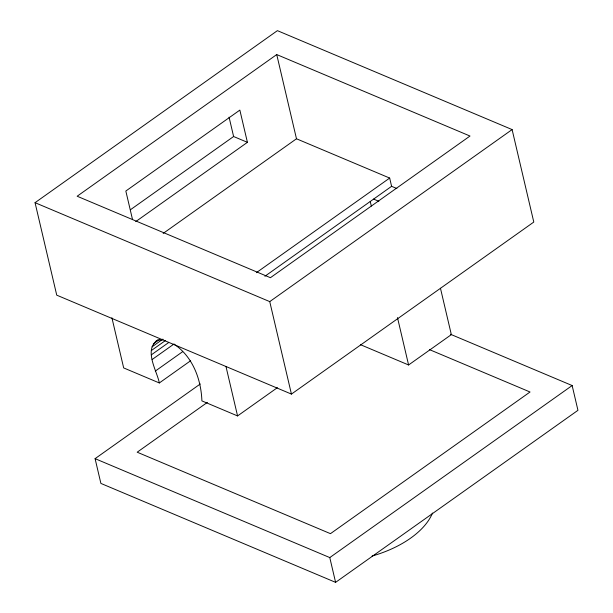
<?xml version="1.0" encoding="UTF-8"?>
<svg xmlns="http://www.w3.org/2000/svg" width="613" height="613" viewBox="0 0 613 613"><rect width="100%" height="100%" fill="white"/><g stroke="black" fill="none" stroke-linecap="round" stroke-linejoin="round"><path stroke-width="0.92" d="M190.551 360.796L159.334 382.956C156.882 370.467 143.312 349.916 157.725 339.916M35.048 202.681L277.405 30.65L512.108 129.581L533.793 222.059L291.436 394.09L56.741 295.159L35.048 202.681L269.743 301.611L291.436 394.09M276.731 54.565L77.154 196.229L270.425 277.697L470.002 136.032L276.731 54.565L296.485 138.783L389.669 178.061L391.607 186.321L396.872 188.543M130.523 209.684L233.607 136.515L247.414 142.331L135.741 221.607M163.173 233.415L296.485 138.783M153.35 343.847L159.595 339.41M256.357 272.693L389.669 178.061M151.986 346.866L162.912 339.112M151.319 350.559L165.364 340.59M151.38 354.812L168.552 342.629M264.893 276.264L391.607 186.321M152.162 359.502L174.015 343.993M155.304 371.087L182.613 351.701M269.743 301.611L512.108 129.581M450.478 334.261L572.144 385.546L577.952 410.319L335.595 582.35L100.892 483.419L95.084 458.654L200.29 383.976M207.355 402.396L137.189 452.202L330.461 533.662L530.038 391.998L429.429 349.594M174.261 344.299C192.773 356.743 201.125 379.301 201.899 400.894L237.568 415.928L277.367 387.677M360.406 344.659L408.595 364.973L451.344 334.629L440.463 288.263M95.084 458.654L329.779 557.577L572.144 385.546M155.388 341.579L158.024 340.146L162.981 339.74M373.585 199.072L378.865 201.294M159.334 382.956L123.673 367.923L111.903 317.764M370.244 201.478L371.317 206.06M397.477 317.588L408.595 364.973M247.414 142.331L239.852 110.102L125.834 191.034L132.531 219.584M229.07 117.175L233.607 136.515M329.779 557.577L335.595 582.35M226.021 366.697L237.568 415.928M432.487 513.05A80.901 44.059 -13.2 0 1 372.068 556.045"/></g></svg>
